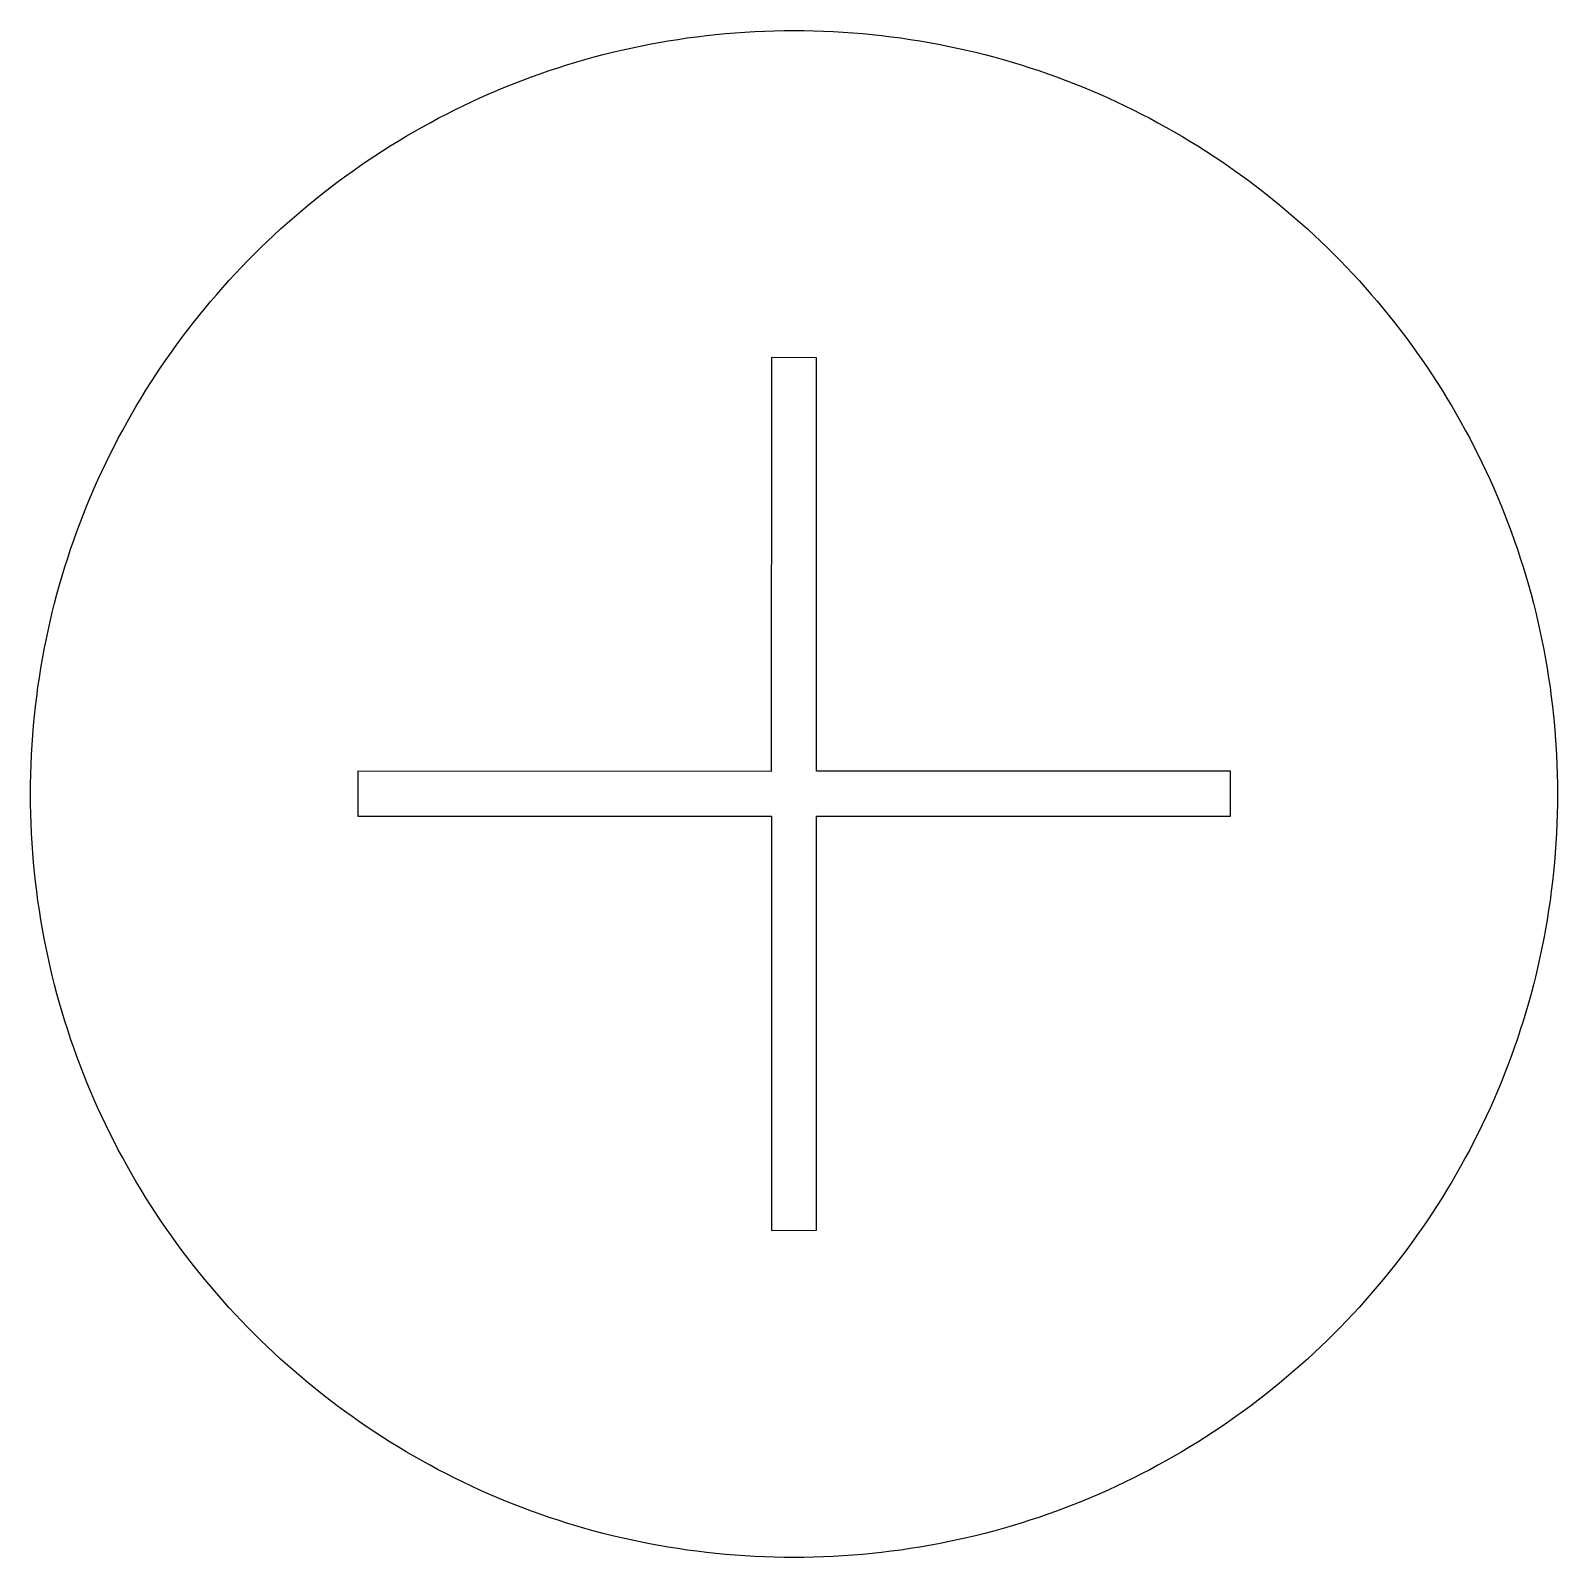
# Model space of a CAD drawing. Extents: x -518 to 178, y -391 to 405.
# Drawn here: x -441.5 to -170.3, y -390.9 to -119.7 of the extents above; entities that cross this region are included whole.
import ezdxf

# ---------------------------------------------------------------- set-up
doc = ezdxf.new("R2010")
doc.units = 0
doc.layers.add('LAYER_1', color=7, linetype='CONTINUOUS')

msp = doc.modelspace()

# ---------------------------------------------------------------- linework, layer by layer
at = {"layer": 'LAYER_1', "color": 242}
for points in [[(-441.5017, -255.2847), (-441.4906, -253.5322), (-441.4573, -251.785), (-441.4021, -250.0433), (-441.3252, -248.3072), (-441.2265, -246.5769), (-441.1062, -244.8523), (-440.9645, -243.1338), (-440.8016, -241.4214), (-440.6174, -239.7152), (-440.4122, -238.0155), (-440.1862, -236.3222), (-439.9393, -234.6357), (-439.6718, -232.9559), (-439.3838, -231.283), (-439.0755, -229.6172), (-438.747, -227.9586), (-438.3982, -226.3073), (-438.0295, -224.6634), (-437.6411, -223.0272), (-437.2329, -221.3986), (-436.8051, -219.778), (-436.3579, -218.1653), (-435.8914, -216.5607), (-435.4057, -214.9644), (-434.9011, -213.3765), (-434.3774, -211.797), (-433.835, -210.2263), (-433.274, -208.6643), (-432.6945, -207.1113), (-432.0966, -205.5673), (-431.4805, -204.0325), (-430.8463, -202.507), (-430.1941, -200.9909), (-429.524, -199.4845), (-428.8363, -197.9877), (-428.131, -196.5008), (-427.4082, -195.0239), (-426.6681, -193.5572), (-425.9109, -192.1006), (-425.1366, -190.6545), (-424.3454, -189.2188), (-423.5375, -187.7939), (-422.7129, -186.3797), (-421.8718, -184.9764), (-421.0143, -183.5841), (-420.1406, -182.2031), (-419.2508, -180.8334), (-418.345, -179.4751), (-417.4233, -178.1284), (-416.486, -176.7934), (-415.533, -175.4702), (-414.5647, -174.1591), (-413.581, -172.86), (-412.5822, -171.5732), (-411.5683, -170.2988), (-410.5394, -169.0369), (-409.4959, -167.7876), (-408.4376, -166.5512), (-407.3649, -165.3276), (-406.2778, -164.1171), (-405.1764, -162.9197), (-404.061, -161.7357), (-402.9315, -160.5651), (-401.7882, -159.4081), (-400.6312, -158.2648), (-399.4606, -157.1354), (-398.2766, -156.0199), (-397.0793, -154.9186), (-395.8688, -153.8315), (-394.6452, -152.7587), (-393.4087, -151.7005), (-392.1595, -150.6569), (-390.8976, -149.6281), (-389.6231, -148.6142), (-388.3363, -147.6154), (-387.0373, -146.6317), (-385.7261, -145.6633), (-384.403, -144.7104), (-383.068, -143.773), (-381.7213, -142.8514), (-380.363, -141.9456), (-378.9933, -141.0558), (-377.6122, -140.1821), (-376.22, -139.3246), (-374.8167, -138.4835), (-373.4025, -137.6589), (-371.9775, -136.8509), (-370.5419, -136.0597), (-369.0957, -135.2855), (-367.6392, -134.5282), (-366.1724, -133.7882), (-364.6955, -133.0654), (-363.2086, -132.3601), (-361.7119, -131.6723), (-360.2054, -131.0023), (-358.6894, -130.3501), (-357.1639, -129.7159), (-355.6291, -129.0997), (-354.0851, -128.5019), (-352.532, -127.9223), (-350.9701, -127.3613), (-349.3993, -126.8189), (-347.8199, -126.2953), (-346.232, -125.7906), (-344.6357, -125.305), (-343.0311, -124.8385), (-341.4184, -124.3913), (-339.7977, -123.9635), (-338.1692, -123.5553), (-336.5329, -123.1668), (-334.8891, -122.7982), (-333.2378, -122.4495), (-331.5792, -122.1209), (-329.9134, -121.8125), (-328.2405, -121.5246), (-326.5607, -121.2571), (-324.8741, -121.0102), (-323.1809, -120.7841), (-321.4811, -120.579), (-319.775, -120.3948), (-318.0626, -120.2318), (-316.344, -120.0901), (-314.6195, -119.9699), (-312.8891, -119.8712), (-311.153, -119.7942), (-309.4113, -119.7391), (-307.6642, -119.7059), (-305.9117, -119.6948), (-304.1592, -119.7059), (-302.4121, -119.7391), (-300.6704, -119.7942), (-298.9343, -119.8712), (-297.2039, -119.9699), (-295.4794, -120.0901), (-293.7608, -120.2318), (-292.0484, -120.3948), (-290.3423, -120.579), (-288.6425, -120.7841), (-286.9493, -121.0102), (-285.2627, -121.2571), (-283.5829, -121.5246), (-281.91, -121.8125), (-280.2442, -122.1209), (-278.5856, -122.4495), (-276.9343, -122.7982), (-275.2905, -123.1668), (-273.6542, -123.5553), (-272.0257, -123.9635), (-270.405, -124.3913), (-268.7923, -124.8385), (-267.1877, -125.305), (-265.5914, -125.7906), (-264.0035, -126.2953), (-262.4241, -126.8189), (-260.8533, -127.3613), (-259.2913, -127.9223), (-257.7383, -128.5019), (-256.1943, -129.0997), (-254.6595, -129.7159), (-253.134, -130.3501), (-251.6179, -131.0023), (-250.1115, -131.6723), (-248.6148, -132.3601), (-247.1279, -133.0654), (-245.651, -133.7882), (-244.1842, -134.5282), (-242.7276, -135.2855), (-241.2815, -136.0597), (-239.8459, -136.8509), (-238.4209, -137.6589), (-237.0067, -138.4835), (-235.6034, -139.3246), (-234.2112, -140.1821), (-232.8301, -141.0558), (-231.4604, -141.9456), (-230.1021, -142.8514), (-228.7554, -143.773), (-227.4204, -144.7104), (-226.0973, -145.6633), (-224.7861, -146.6317), (-223.4871, -147.6154), (-222.2003, -148.6142), (-220.9258, -149.6281), (-219.6639, -150.6569), (-218.4147, -151.7005), (-217.1782, -152.7587), (-215.9546, -153.8315), (-214.7441, -154.9186), (-213.5468, -156.0199), (-212.3627, -157.1354), (-211.1922, -158.2648), (-210.0352, -159.4081), (-208.8919, -160.5651), (-207.7624, -161.7357), (-206.647, -162.9197), (-205.5456, -164.1171), (-204.4585, -165.3276), (-203.3857, -166.5512), (-202.3275, -167.7876), (-201.2839, -169.0369), (-200.2551, -170.2988), (-199.2412, -171.5732), (-198.2424, -172.86), (-197.2587, -174.1591), (-196.2903, -175.4702), (-195.3374, -176.7934), (-194.4001, -178.1284), (-193.4784, -179.4751), (-192.5726, -180.8334), (-191.6828, -182.2031), (-190.8091, -183.5841), (-189.9516, -184.9764), (-189.1105, -186.3797), (-188.2859, -187.7939), (-187.4779, -189.2188), (-186.6868, -190.6545), (-185.9125, -192.1006), (-185.1553, -193.5572), (-184.4152, -195.0239), (-183.6924, -196.5008), (-182.9871, -197.9877), (-182.2994, -199.4845), (-181.6293, -200.9909), (-180.9771, -202.507), (-180.3429, -204.0325), (-179.7268, -205.5673), (-179.1289, -207.1113), (-178.5494, -208.6643), (-177.9883, -210.2263), (-177.446, -211.797), (-176.9224, -213.3765), (-176.4177, -214.9644), (-175.932, -216.5607), (-175.4655, -218.1653), (-175.0183, -219.778), (-174.5905, -221.3986), (-174.1823, -223.0272), (-173.7938, -224.6634), (-173.4252, -226.3073), (-173.0765, -227.9586), (-172.7479, -229.6172), (-172.4396, -231.283), (-172.1516, -232.9559), (-171.8841, -234.6357), (-171.6373, -236.3222), (-171.4112, -238.0155), (-171.206, -239.7152), (-171.0218, -241.4214), (-170.8589, -243.1338), (-170.7172, -244.8523), (-170.5969, -246.5769), (-170.4982, -248.3072), (-170.4212, -250.0433), (-170.3661, -251.785), (-170.3329, -253.5322), (-170.3218, -255.2847), (-170.3329, -257.0372), (-170.3661, -258.7843), (-170.4212, -260.526), (-170.4982, -262.2621), (-170.5969, -263.9925), (-170.7172, -265.717), (-170.8589, -267.4355), (-171.0218, -269.1479), (-171.206, -270.8541), (-171.4112, -272.5539), (-171.6373, -274.2471), (-171.8841, -275.9337), (-172.1516, -277.6135), (-172.4396, -279.2863), (-172.7479, -280.9521), (-173.0765, -282.6108), (-173.4252, -284.2621), (-173.7938, -285.9059), (-174.1823, -287.5422), (-174.5905, -289.1707), (-175.0183, -290.7914), (-175.4655, -292.4041), (-175.932, -294.0086), (-176.4177, -295.605), (-176.9224, -297.1929), (-177.446, -298.7723), (-177.9883, -300.3431), (-178.5494, -301.905), (-179.1289, -303.4581), (-179.7268, -305.0021), (-180.3429, -306.5369), (-180.9771, -308.0624), (-181.6293, -309.5784), (-182.2994, -311.0849), (-182.9871, -312.5816), (-183.6924, -314.0685), (-184.4152, -315.5454), (-185.1553, -317.0122), (-185.9125, -318.4687), (-186.6868, -319.9149), (-187.4779, -321.3505), (-188.2859, -322.7755), (-189.1105, -324.1897), (-189.9516, -325.593), (-190.8091, -326.9852), (-191.6828, -328.3662), (-192.5726, -329.736), (-193.4784, -331.0943), (-194.4001, -332.441), (-195.3374, -333.776), (-196.2903, -335.0991), (-197.2587, -336.4103), (-198.2424, -337.7093), (-199.2412, -338.9961), (-200.2551, -340.2705), (-201.2839, -341.5324), (-202.3275, -342.7817), (-203.3857, -344.0182), (-204.4585, -345.2417), (-205.5456, -346.4523), (-206.647, -347.6496), (-207.7624, -348.8336), (-208.8919, -350.0042), (-210.0352, -351.1612), (-211.1922, -352.3045), (-212.3627, -353.4339), (-213.5468, -354.5494), (-214.7441, -355.6508), (-215.9546, -356.7379), (-217.1782, -357.8106), (-218.4147, -358.8688), (-219.6639, -359.9124), (-220.9258, -360.9412), (-222.2003, -361.9551), (-223.4871, -362.954), (-224.7861, -363.9377), (-226.0973, -364.906), (-227.4204, -365.8589), (-228.7554, -366.7963), (-230.1021, -367.7179), (-231.4604, -368.6237), (-232.8301, -369.5136), (-234.2112, -370.3873), (-235.6034, -371.2448), (-237.0067, -372.0859), (-238.4209, -372.9105), (-239.8459, -373.7184), (-241.2815, -374.5096), (-242.7276, -375.2839), (-244.1842, -376.0411), (-245.651, -376.7812), (-247.1279, -377.5039), (-248.6148, -378.2092), (-250.1115, -378.897), (-251.6179, -379.567), (-253.134, -380.2192), (-254.6595, -380.8535), (-256.1943, -381.4696), (-257.7383, -382.0675), (-259.2913, -382.647), (-260.8533, -383.208), (-262.4241, -383.7504), (-264.0035, -384.274), (-265.5914, -384.7787), (-267.1877, -385.2644), (-268.7923, -385.7309), (-270.405, -386.1781), (-272.0257, -386.6058), (-273.6542, -387.014), (-275.2905, -387.4025), (-276.9343, -387.7712), (-278.5856, -388.1199), (-280.2442, -388.4484), (-281.91, -388.7568), (-283.5829, -389.0448), (-285.2627, -389.3123), (-286.9493, -389.5591), (-288.6425, -389.7852), (-290.3423, -389.9904), (-292.0484, -390.1745), (-293.7608, -390.3375), (-295.4794, -390.4792), (-297.2039, -390.5995), (-298.9343, -390.6981), (-300.6704, -390.7751), (-302.4121, -390.8303), (-304.1592, -390.8635), (-305.9117, -390.8746), (-307.6642, -390.8635), (-309.4113, -390.8303), (-311.153, -390.7751), (-312.8891, -390.6981), (-314.6195, -390.5995), (-316.344, -390.4792), (-318.0626, -390.3375), (-319.775, -390.1745), (-321.4811, -389.9904), (-323.1809, -389.7852), (-324.8741, -389.5591), (-326.5607, -389.3123), (-328.2405, -389.0448), (-329.9134, -388.7568), (-331.5792, -388.4484), (-333.2378, -388.1199), (-334.8891, -387.7712), (-336.5329, -387.4025), (-338.1692, -387.014), (-339.7977, -386.6058), (-341.4184, -386.1781), (-343.0311, -385.7309), (-344.6357, -385.2644), (-346.232, -384.7787), (-347.8199, -384.274), (-349.3993, -383.7504), (-350.9701, -383.208), (-352.532, -382.647), (-354.0851, -382.0675), (-355.6291, -381.4696), (-357.1639, -380.8535), (-358.6894, -380.2192), (-360.2054, -379.567), (-361.7119, -378.897), (-363.2086, -378.2092), (-364.6955, -377.5039), (-366.1724, -376.7812), (-367.6392, -376.0411), (-369.0957, -375.2839), (-370.5419, -374.5096), (-371.9775, -373.7184), (-373.4025, -372.9105), (-374.8167, -372.0859), (-376.22, -371.2448), (-377.6122, -370.3873), (-378.9933, -369.5136), (-380.363, -368.6237), (-381.7213, -367.7179), (-383.068, -366.7963), (-384.403, -365.8589), (-385.7261, -364.906), (-387.0373, -363.9377), (-388.3363, -362.954), (-389.6231, -361.9551), (-390.8976, -360.9412), (-392.1595, -359.9124), (-393.4087, -358.8688), (-394.6452, -357.8106), (-395.8688, -356.7379), (-397.0793, -355.6508), (-398.2766, -354.5494), (-399.4606, -353.4339), (-400.6312, -352.3045), (-401.7882, -351.1612), (-402.9315, -350.0042), (-404.061, -348.8336), (-405.1764, -347.6496), (-406.2778, -346.4523), (-407.3649, -345.2417), (-408.4376, -344.0182), (-409.4959, -342.7817), (-410.5394, -341.5324), (-411.5683, -340.2705), (-412.5822, -338.9961), (-413.581, -337.7093), (-414.5647, -336.4103), (-415.533, -335.0991), (-416.486, -333.776), (-417.4233, -332.441), (-418.345, -331.0943), (-419.2508, -329.736), (-420.1406, -328.3662), (-421.0143, -326.9852), (-421.8718, -325.593), (-422.7129, -324.1897), (-423.5375, -322.7755), (-424.3454, -321.3505), (-425.1366, -319.9149), (-425.9109, -318.4687), (-426.6681, -317.0122), (-427.4082, -315.5454), (-428.131, -314.0685), (-428.8363, -312.5816), (-429.524, -311.0849), (-430.1941, -309.5784), (-430.8463, -308.0624), (-431.4805, -306.5369), (-432.0966, -305.0021), (-432.6945, -303.4581), (-433.274, -301.905), (-433.835, -300.3431), (-434.3774, -298.7723), (-434.9011, -297.1929), (-435.4057, -295.605), (-435.8914, -294.0086), (-436.3579, -292.4041), (-436.8051, -290.7914), (-437.2329, -289.1707), (-437.6411, -287.5422), (-438.0295, -285.9059), (-438.3982, -284.2621), (-438.747, -282.6108), (-439.0755, -280.9521), (-439.3838, -279.2863), (-439.6718, -277.6135), (-439.9393, -275.9337), (-440.1862, -274.2471), (-440.4122, -272.5539), (-440.6174, -270.8541), (-440.8016, -269.1479), (-440.9645, -267.4355), (-441.1062, -265.717), (-441.2265, -263.9925), (-441.3252, -262.2621), (-441.4021, -260.526), (-441.4573, -258.7843), (-441.4906, -257.0372), (-441.5017, -255.2847), (-441.5017, -255.2847)], [(-309.9254, -177.7862), (-309.9685, -251.2616), (-383.3837, -251.2352), (-383.3705, -259.2417), (-309.9023, -259.2185), (-309.9155, -332.7796), (-301.9255, -332.7531), (-301.9213, -259.2366), (-228.397, -259.2385), (-228.397, -251.2087), (-301.8925, -251.2352), (-301.9222, -177.7961), (-309.9254, -177.7862), (-309.9254, -177.7862)]]:
    msp.add_lwpolyline(points, close=True, dxfattribs=at)

doc.saveas('drawing.dxf')
